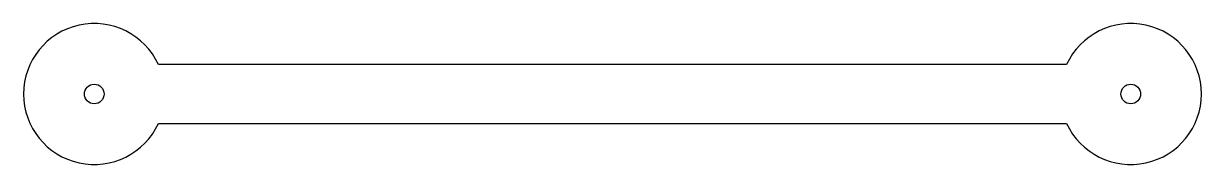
# Model space of a CAD drawing. Header units: millimetres. Extents: x -75 to 75, y -9 to 9.
import ezdxf

# ---------------------------------------------------------------- set-up
doc = ezdxf.new("R2010")
doc.units = ezdxf.units.MM

msp = doc.modelspace()

# ---------------------------------------------------------------- linework, layer by layer
msp.add_lwpolyline([(-57.82, -3.75), (57.82, -3.75, 4.581742), (57.82, 3.75), (-57.82, 3.75, 4.581742)], format="xyb", close=True)
for centre in [(-66, 0), (66, 0)]:
    msp.add_circle(centre, 1.25)

doc.saveas('drawing.dxf')
